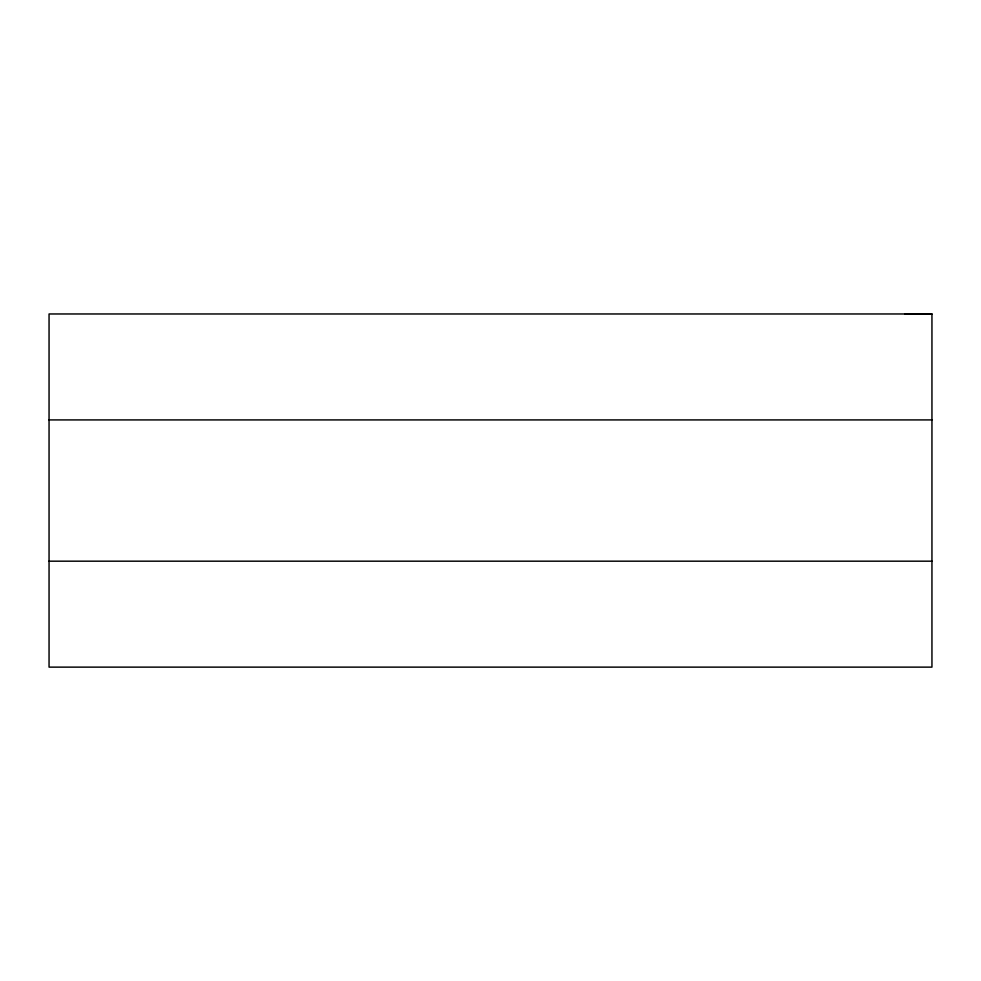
<?xml version="1.0" encoding="UTF-8"?>
<svg xmlns="http://www.w3.org/2000/svg" width="981" height="981" viewBox="0 0 981 981"><rect width="100%" height="100%" fill="white"/><g stroke="black" fill="none" stroke-linecap="round" stroke-linejoin="round"><path stroke-width="1.47" d="M931.95 313.969L49.05 313.969L49.05 667.129L931.95 667.129L931.95 313.969L904.973 313.871M49.05 419.917L931.95 419.917M49.05 561.181L931.95 561.181"/></g></svg>
